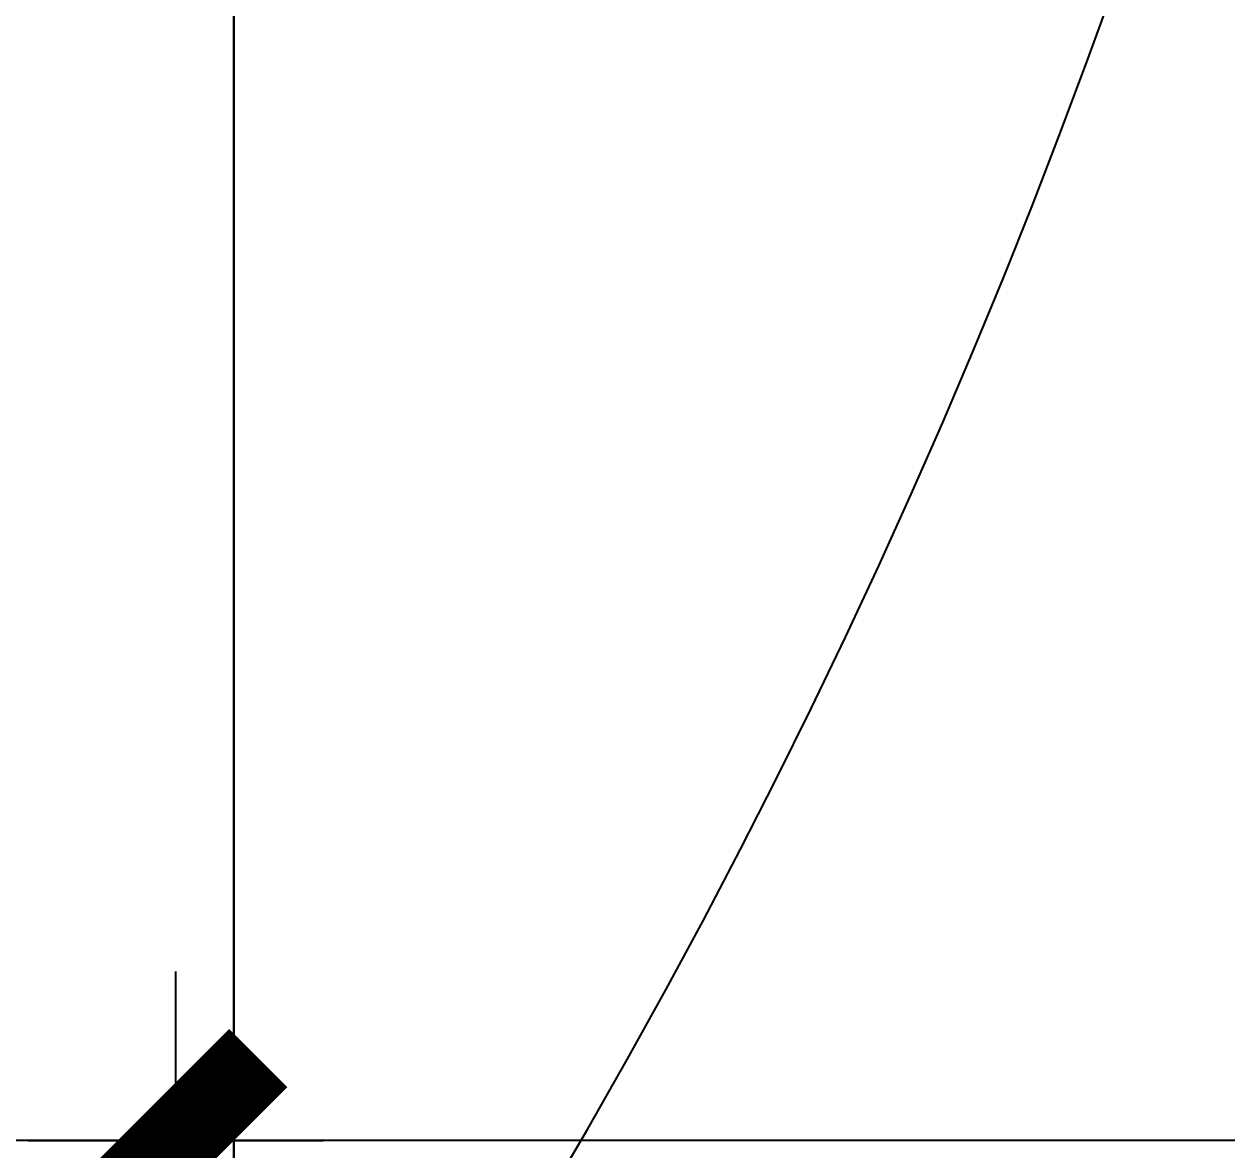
# Model space of a CAD drawing. Extents: x 11992 to 29481, y -6727 to 6811.
# Drawn here: x 20081 to 20223.3, y 4503.4 to 4636.6 of the extents above; entities that cross this region are included whole.
import ezdxf

# ---------------------------------------------------------------- set-up
doc = ezdxf.new("R2010")
doc.units = 0
doc.header["$MEASUREMENT"] = 0
doc.layers.get('0').update_dxf_attribs({"color": 8, "linetype": 'CONTINUOUS'})
doc.layers.get('Defpoints').update_dxf_attribs({"color": 8, "linetype": 'CONTINUOUS'})
doc.layers.add('zoylight 4标注', color=9, linetype='CONTINUOUS')
doc.layers.add('zoylight 5回路', color=4, linetype='CONTINUOUS')
doc.styles.add('CCD-DIM', font='archs.shx', dxfattribs={"width": 0.8})
doc.dimstyles.new('zoylight_DIM_40', dxfattribs={"dimscale": 40, "dimtxt": 1.9, "dimasz": 0.4, "dimexe": 0.5, "dimexo": 0.5, "dimgap": 0.5, "dimtad": 1, "dimdec": 0, "dimrnd": 5, "dimzin": 12, "dimdsep": 46, "dimtxsty": 'CCD-DIM', "dimblk": 'CCD_Dimension_Tick', "dimcen": 0.125, "dimclrd": 44, "dimclre": 44, "dimclrt": 50, "dimadec": 0, "dimazin": 0, "dimtfac": 1, "dimtdec": 0, "dimtmove": 2, "dimatfit": 3, "dimldrblk": 'CCD_Leader_Dot', "dimfxl": 0, "dimtvp": 1, "dimtolj": 1, "dimtzin": 0, "dimarcsym": 0})

# ---------------------------------------------------------------- blocks, each defined once
blk = doc.blocks.new('CCD_Dimension_Tick')
at = {"color": 0, "linetype": 'ByBlock'}
for p, q in [((-1.0906, 0), (0, 0)), ((0, 0), (1.0906, 0))]:
    blk.add_line(p, q, dxfattribs=at)
at = {"color": 0, "linetype": 'Continuous', "const_width": 0.6075}
blk.add_lwpolyline([(-0.6104, -0.6104), (0.6104, 0.6104)], dxfattribs=at)
blk = doc.blocks.new('*D51')
at = {"layer": 'Defpoints', "color": 0, "linetype": 'Continuous'}
for p in [(19109.62, 4504.54), (19109.62, 4430.55), (20098.94, 4430.55)]:
    blk.add_point(p, dxfattribs=at)
at = {"layer": 'zoylight 4标注', "color": 44, "linetype": 'Continuous', "lineweight": -2}
blk.add_line((19109.62, 4450.55), (19109.62, 4524.54), dxfattribs=at)
at = {"layer": 'zoylight 4标注', "color": 44, "lineweight": -2}
for p, q in [((20098.94, 4450.55), (20098.94, 4524.54)), ((20082.94, 4504.54), (19125.62, 4504.54))]:
    blk.add_line(p, q, dxfattribs=at)
at = {"layer": 'zoylight 4标注', "color": 44, "linetype": 'Continuous', "lineweight": -2, "xscale": 16, "yscale": 16, "zscale": 16}
for p, rotation in [((19109.62, 4504.54), 180.0000000015928), ((20098.94, 4504.54), 1.592805887185023e-09)]:
    blk.add_blockref('CCD_Dimension_Tick', p, dxfattribs=dict(at, rotation=rotation))
at = {"layer": 'zoylight 4标注', "color": 50, "linetype": 'Continuous', "insert": (19604.28, 4562.54), "char_height": 76, "attachment_point": 5, "rotation": 0, "style": 'CCD-DIM'}
blk.add_mtext('\\A1;990', dxfattribs=at)
blk = doc.blocks.new('CCD_Leader_Dot')
at = {"color": 0, "linetype": 'ByBlock'}
blk.add_line((-5, 0), (-10, 0), dxfattribs=at)
at = {"color": 0, "linetype": 'ByBlock', "const_width": 5}
blk.add_lwpolyline([(-2.5, 0, 1), (2.5, 0, 1)], format="xyb", close=True, dxfattribs=at)
blk = doc.blocks.new('*D140')
at = {"layer": 'Defpoints', "color": 0, "linetype": 'Continuous'}
for p in [(20098.94, 4504.54), (20098.94, 4430.55), (21898.94, 4430.55)]:
    blk.add_point(p, dxfattribs=at)
at = {"layer": 'zoylight 5回路', "color": 44, "linetype": 'Continuous', "lineweight": -2}
blk.add_line((20098.94, 4450.55), (20098.94, 4524.54), dxfattribs=at)
at = {"layer": 'zoylight 5回路', "color": 44, "lineweight": -2}
for p, q in [((21898.94, 4450.55), (21898.94, 4524.54)), ((21882.94, 4504.54), (20114.94, 4504.54))]:
    blk.add_line(p, q, dxfattribs=at)
at = {"layer": 'zoylight 5回路', "color": 44, "linetype": 'Continuous', "lineweight": -2, "xscale": 16, "yscale": 16, "zscale": 16, "rotation": 180}
blk.add_blockref('CCD_Dimension_Tick', (20098.94, 4504.54), dxfattribs=at)
at = {"layer": 'zoylight 5回路', "color": 44, "linetype": 'Continuous', "lineweight": -2, "xscale": 16, "yscale": 16, "zscale": 16}
blk.add_blockref('CCD_Dimension_Tick', (21898.94, 4504.54), dxfattribs=at)
at = {"layer": 'zoylight 5回路', "color": 50, "linetype": 'Continuous', "insert": (20998.94, 4562.54), "char_height": 76, "attachment_point": 5, "style": 'CCD-DIM'}
blk.add_mtext('\\A1;1800', dxfattribs=at)

msp = doc.modelspace()

# ---------------------------------------------------------------- linework, layer by layer
for p, q in [((20105.8, 4480.38, -1596.96), (20105.8, 4936.65, -1596.24)), ((20105.8, 4480.38, -1614.81), (20105.8, 4926.11, -1614.07)), ((20105.8, 4789.89, -2295.73), (20105.8, 4480.38, -2295.73)), ((20105.8, 4789.89, -2305.59), (20105.8, 4500.14, -2305.59)), ((20105.8, 4480.92, -2280.85), (20105.8, 4783.97, -2280.85)), ((20105.8, 4749.02, -2280.85), (20105.8, 4480.92, -2280.85)), ((20105.8, 4663.36, -2280.85), (20105.8, 4602.32, -2280.85)), ((20105.8, 4632.36, -2073.35), (20105.8, 4658.39, -1966.09)), ((20105.8, 4607.54, -1622.65), (20105.8, 4657.94, -1975.68)), ((20105.8, 4645.3, -2132.3), (20105.8, 4562.72, -2132.3)), ((20105.8, 4562.72, -2122.65), (20105.8, 4645.3, -2122.65)), ((20105.8, 4606.74, -2071.52), (20105.8, 4636.89, -2073.72)), ((20105.8, 4626.01, -1614.79), (20105.8, 4625.8, -1616.42)), ((20105.8, 4625.8, -1616.42), (20105.8, 4625.44, -1618.04)), ((20105.8, 4625.44, -1618.04), (20105.8, 4624.95, -1619.64)), ((20105.8, 4624.95, -1619.64), (20105.8, 4624.35, -1621.2)), ((20105.8, 4624.35, -1621.2), (20105.8, 4623.63, -1622.7)), ((20105.8, 4623.63, -1622.7), (20105.8, 4622.83, -1624.12)), ((20105.8, 4622.83, -1624.12), (20105.8, 4621.93, -1625.44)), ((20105.8, 4621.93, -1625.44), (20105.8, 4620.97, -1626.65)), ((20105.8, 4621.12, -1590.4), (20105.8, 4619.99, -1590.62)), ((20105.8, 4621.03, -1614.79), (20105.8, 4620.96, -1615.19)), ((20105.8, 4620.97, -1626.65), (20105.8, 4619.94, -1627.73)), ((20105.8, 4620.96, -1615.19), (20105.8, 4620.88, -1615.59)), ((20105.8, 4620.88, -1615.59), (20105.8, 4620.8, -1615.98)), ((20105.8, 4620.8, -1615.98), (20105.8, 4620.71, -1616.37)), ((20105.8, 4620.71, -1616.37), (20105.8, 4620.62, -1616.76)), ((20105.8, 4620.62, -1616.76), (20105.8, 4620.52, -1617.14)), ((20105.8, 4619.46, -1615.21), (20105.8, 4620.58, -1615.29)), ((20105.8, 4620.52, -1617.14), (20105.8, 4620.41, -1617.52)), ((20105.8, 4620.41, -1617.52), (20105.8, 4620.3, -1617.89)), ((20105.8, 4620.3, -1617.89), (20105.8, 4620.18, -1618.26)), ((20105.8, 4620.18, -1618.26), (20105.8, 4620.05, -1618.62)), ((20105.8, 4620.05, -1618.62), (20105.8, 4619.92, -1618.98)), ((20105.8, 4619.99, -1590.62), (20105.8, 4619.05, -1591.24)), ((20105.8, 4619.94, -1627.73), (20105.8, 4618.87, -1628.65)), ((20105.8, 4619.92, -1618.98), (20105.8, 4619.77, -1619.32)), ((20105.8, 4619.77, -1619.32), (20105.8, 4619.52, -1619.88)), ((20105.8, 4619.52, -1619.88), (20105.8, 4619.25, -1620.42)), ((20105.8, 4618.55, -1614.98), (20105.8, 4619.46, -1615.21)), ((20105.8, 4619.25, -1620.42), (20105.8, 4618.97, -1620.94)), ((20105.8, 4619.05, -1591.24), (20105.8, 4618.28, -1592.21)), ((20105.8, 4618.97, -1620.94), (20105.8, 4618.68, -1621.44)), ((20105.8, 4618.87, -1628.65), (20105.8, 4617.76, -1629.4)), ((20105.8, 4618.68, -1621.44), (20105.8, 4618.38, -1621.91)), ((20105.8, 4617.82, -1614.6), (20105.8, 4618.55, -1614.98)), ((20105.8, 4618.38, -1621.91), (20105.8, 4618.06, -1622.37)), ((20105.8, 4618.28, -1592.21), (20105.8, 4617.66, -1593.46)), ((20105.8, 4618.06, -1622.37), (20105.8, 4617.74, -1622.8)), ((20105.8, 4617.25, -1614.08), (20105.8, 4617.82, -1614.6)), ((20105.8, 4617.76, -1629.4), (20105.8, 4616.62, -1629.97)), ((20105.8, 4617.74, -1622.8), (20105.8, 4617.4, -1623.2)), ((20105.8, 4617.66, -1593.46), (20105.8, 4617.17, -1594.92)), ((20105.8, 4617.4, -1623.2), (20105.8, 4617.06, -1623.58)), ((20105.8, 4616.83, -1613.45), (20105.8, 4617.25, -1614.08)), ((20105.8, 4617.17, -1594.92), (20105.8, 4616.8, -1596.56)), ((20105.8, 4617.06, -1623.58), (20105.8, 4616.71, -1623.94)), ((20105.8, 4616.53, -1612.7), (20105.8, 4616.83, -1613.45)), ((20105.8, 4616.8, -1596.56), (20105.8, 4616.54, -1598.29)), ((20105.8, 4616.71, -1623.94), (20105.8, 4616.36, -1624.26)), ((20105.8, 4616.54, -1598.29), (20105.8, 4616.35, -1600.07)), ((20105.8, 4616.33, -1611.84), (20105.8, 4616.53, -1612.7)), ((20105.8, 4616.36, -1624.26), (20105.8, 4616, -1624.56)), ((20105.8, 4616.35, -1600.07), (20105.8, 4616.24, -1601.83)), ((20105.8, 4616.21, -1610.9), (20105.8, 4616.33, -1611.84)), ((20105.8, 4616.24, -1601.83), (20105.8, 4616.18, -1603.51)), ((20105.8, 4616.16, -1609.87), (20105.8, 4616.21, -1610.9)), ((20105.8, 4616.18, -1603.51), (20105.8, 4616.16, -1605.05)), ((20105.8, 4616.16, -1605.05), (20105.8, 4616.16, -1606.4)), ((20105.8, 4616.16, -1606.4), (20105.8, 4616.15, -1607.61)), ((20105.8, 4616.14, -1608.77), (20105.8, 4616.16, -1609.87)), ((20105.8, 4616.15, -1607.61), (20105.8, 4616.14, -1608.77)), ((20105.8, 4616, -1624.56), (20105.8, 4615.92, -1624.61)), ((20105.8, 4615.92, -1624.61), (20105.8, 4615.85, -1624.66)), ((20105.8, 4615.85, -1624.66), (20105.8, 4615.78, -1624.71)), ((20105.8, 4615.78, -1624.71), (20105.8, 4615.71, -1624.76)), ((20105.8, 4615.71, -1624.76), (20105.8, 4615.64, -1624.81)), ((20105.8, 4615.64, -1624.81), (20105.8, 4615.57, -1624.85)), ((20105.8, 4615.57, -1624.85), (20105.8, 4615.5, -1624.9)), ((20105.8, 4615.5, -1624.9), (20105.8, 4615.44, -1624.95)), ((20105.8, 4615.48, -1626.47), (20105.8, 4615.18, -1625.72)), ((20105.8, 4615.44, -1624.95), (20105.8, 4615.38, -1625)), ((20105.8, 4615.38, -1625), (20105.8, 4615.31, -1625.04)), ((20105.8, 4615.31, -1625.04), (20105.8, 4615.25, -1625.09)), ((20105.8, 4615.25, -1625.09), (20105.8, 4615.19, -1625.15)), ((20105.8, 4615.18, -1625.72), (20105.8, 4614.79, -1625.03)), ((20105.8, 4614.79, -1625.03), (20105.8, 4614.32, -1624.41)), ((20105.8, 4614.32, -1624.41), (20105.8, 4613.78, -1623.86)), ((20105.8, 4613.78, -1623.86), (20105.8, 4613.18, -1623.39)), ((20105.8, 4613.52, -1630.95), (20105.8, 4611.64, -1631.1)), ((20105.8, 4613.18, -1623.39), (20105.8, 4612.52, -1623.01)), ((20105.8, 4612.66, -1627.4), (20105.8, 4612.51, -1627.04)), ((20105.8, 4612.52, -1623.01), (20105.8, 4611.83, -1622.71)), ((20105.8, 4612.51, -1627.04), (20105.8, 4612.32, -1626.7)), ((20105.8, 4612.32, -1626.7), (20105.8, 4612.09, -1626.4)), ((20105.8, 4612.09, -1626.4), (20105.8, 4611.83, -1626.12)), ((20105.8, 4611.83, -1626.12), (20105.8, 4611.53, -1625.89)), ((20105.8, 4611.83, -1622.71), (20105.8, 4611.1, -1622.5)), ((20105.8, 4611.83, -1626.09), (20105.8, 4611.56, -1626.09)), ((20105.8, 4611.64, -1631.1), (20105.8, 4609.8, -1630.91)), ((20105.8, 4611.56, -1626.09), (20105.8, 4611.3, -1626.08)), ((20105.8, 4611.53, -1625.89), (20105.8, 4611.21, -1625.69)), ((20105.8, 4611.3, -1626.08), (20105.8, 4611.06, -1626.06)), ((20105.8, 4611.21, -1625.69), (20105.8, 4610.87, -1625.54)), ((20105.8, 4611.1, -1622.5), (20105.8, 4610.34, -1622.39)), ((20105.8, 4611.06, -1626.06), (20105.8, 4610.83, -1626.03)), ((20105.8, 4610.92, -1590.4), (20105.8, 4609.79, -1590.62)), ((20105.8, 4610.87, -1625.54), (20105.8, 4610.52, -1625.43)), ((20105.8, 4610.83, -1626.03), (20105.8, 4610.61, -1626)), ((20105.8, 4610.61, -1626), (20105.8, 4610.4, -1625.96)), ((20105.8, 4610.52, -1625.43), (20105.8, 4610.15, -1625.36)), ((20105.8, 4610.4, -1625.96), (20105.8, 4610.19, -1625.91)), ((20105.8, 4609.25, -1615.21), (20105.8, 4610.37, -1615.29)), ((20105.8, 4610.34, -1622.39), (20105.8, 4609.56, -1622.37)), ((20105.8, 4610.19, -1625.91), (20105.8, 4609.99, -1625.86)), ((20105.8, 4610.15, -1625.36), (20105.8, 4609.77, -1625.35)), ((20105.8, 4609.99, -1625.86), (20105.8, 4609.8, -1625.79)), ((20105.8, 4609.8, -1630.91), (20105.8, 4608.02, -1630.41)), ((20105.8, 4609.8, -1625.79), (20105.8, 4609.61, -1625.72)), ((20105.8, 4609.79, -1590.62), (20105.8, 4608.84, -1591.24)), ((20105.8, 4609.77, -1625.35), (20105.8, 4609.39, -1625.38)), ((20105.8, 4609.61, -1625.72), (20105.8, 4609.42, -1625.65)), ((20105.8, 4609.56, -1622.37), (20105.8, 4608.78, -1622.46)), ((20105.8, 4609.42, -1625.65), (20105.8, 4609.23, -1625.56)), ((20105.8, 4609.39, -1625.38), (20105.8, 4609.01, -1625.47)), ((20105.8, 4608.34, -1614.98), (20105.8, 4609.25, -1615.21)), ((20105.8, 4609.23, -1625.56), (20105.8, 4608.95, -1625.41)), ((20105.8, 4608.95, -1625.41), (20105.8, 4608.67, -1625.25)), ((20105.8, 4608.84, -1591.24), (20105.8, 4608.07, -1592.21)), ((20105.8, 4608.78, -1622.46), (20105.8, 4607.99, -1622.65)), ((20105.8, 4608.67, -1625.25), (20105.8, 4608.38, -1625.08)), ((20105.8, 4545.86, -1975.58), (20105.8, 4608.42, -1627.16)), ((20105.8, 4608.38, -1625.08), (20105.8, 4608.09, -1624.88)), ((20105.8, 4607.61, -1614.6), (20105.8, 4608.34, -1614.98)), ((20105.8, 4608.09, -1624.88), (20105.8, 4607.8, -1624.67)), ((20105.8, 4608.07, -1592.21), (20105.8, 4607.44, -1593.46)), ((20105.8, 4608.02, -1630.41), (20105.8, 4606.31, -1629.61)), ((20105.8, 4607.99, -1622.65), (20105.8, 4607.87, -1622.68)), ((20105.8, 4607.87, -1622.68), (20105.8, 4607.74, -1622.73)), ((20105.8, 4607.8, -1624.67), (20105.8, 4607.51, -1624.45)), ((20105.8, 4607.74, -1622.73), (20105.8, 4607.61, -1622.78)), ((20105.8, 4607.61, -1622.78), (20105.8, 4607.47, -1622.84)), ((20105.8, 4607.04, -1614.08), (20105.8, 4607.61, -1614.6)), ((20105.8, 4607.51, -1624.45), (20105.8, 4607.21, -1624.2)), ((20105.8, 4607.47, -1622.84), (20105.8, 4607.32, -1622.91)), ((20105.8, 4607.44, -1593.46), (20105.8, 4606.95, -1594.92)), ((20105.8, 4607.32, -1622.91), (20105.8, 4607.18, -1622.98)), ((20105.8, 4607.21, -1624.2), (20105.8, 4606.92, -1623.94)), ((20105.8, 4607.18, -1622.98), (20105.8, 4607.03, -1623.05)), ((20105.8, 4606.62, -1613.45), (20105.8, 4607.04, -1614.08)), ((20105.8, 4607.03, -1623.05), (20105.8, 4606.89, -1623.13)), ((20105.8, 4606.95, -1594.92), (20105.8, 4606.58, -1596.56)), ((20105.8, 4606.92, -1623.94), (20105.8, 4606.63, -1623.66)), ((20105.8, 4606.89, -1623.13), (20105.8, 4606.76, -1623.21)), ((20105.8, 4606.76, -1623.21), (20105.8, 4606.63, -1623.29)), ((20105.8, 4577.33, -2069.95), (20105.8, 4606.74, -2071.52)), ((20105.8, 4606.63, -1623.29), (20105.8, 4606.51, -1623.37)), ((20105.8, 4606.63, -1623.66), (20105.8, 4606.34, -1623.37)), ((20105.8, 4606.31, -1612.7), (20105.8, 4606.62, -1613.45)), ((20105.8, 4606.58, -1596.56), (20105.8, 4606.31, -1598.29)), ((20105.8, 4606.51, -1623.37), (20105.8, 4606.41, -1623.44)), ((20105.8, 4606.34, -1623.37), (20105.8, 4606.05, -1623.05)), ((20105.8, 4606.31, -1629.61), (20105.8, 4604.69, -1628.54)), ((20105.8, 4606.31, -1598.29), (20105.8, 4606.13, -1600.07)), ((20105.8, 4606.11, -1611.84), (20105.8, 4606.31, -1612.7)), ((20105.8, 4606.13, -1600.07), (20105.8, 4606.01, -1601.83)), ((20105.8, 4605.99, -1610.9), (20105.8, 4606.11, -1611.84)), ((20105.8, 4606.05, -1623.05), (20105.8, 4605.77, -1622.72)), ((20105.8, 4606.01, -1601.83), (20105.8, 4605.95, -1603.51)), ((20105.8, 4605.93, -1609.87), (20105.8, 4605.99, -1610.9)), ((20105.8, 4605.95, -1603.51), (20105.8, 4605.93, -1605.05)), ((20105.8, 4605.93, -1605.05), (20105.8, 4605.92, -1606.4)), ((20105.8, 4605.91, -1608.77), (20105.8, 4605.93, -1609.87)), ((20105.8, 4605.92, -1606.4), (20105.8, 4605.92, -1607.61)), ((20105.8, 4605.92, -1607.61), (20105.8, 4605.91, -1608.77)), ((20105.8, 4605.77, -1622.72), (20105.8, 4605.51, -1622.36)), ((20105.8, 4605.51, -1622.36), (20105.8, 4605.26, -1621.98)), ((20105.8, 4605.26, -1621.98), (20105.8, 4605.01, -1621.59)), ((20105.8, 4605.01, -1621.59), (20105.8, 4604.77, -1621.19)), ((20105.8, 4604.77, -1621.19), (20105.8, 4604.54, -1620.76)), ((20105.8, 4604.69, -1628.54), (20105.8, 4603.19, -1627.2)), ((20105.8, 4604.54, -1620.76), (20105.8, 4604.31, -1620.33)), ((20105.8, 4604.31, -1620.33), (20105.8, 4604.09, -1619.88)), ((20105.8, 4604.09, -1619.88), (20105.8, 4603.88, -1619.41)), ((20105.8, 4603.88, -1619.41), (20105.8, 4603.68, -1618.94)), ((20105.8, 4603.68, -1618.94), (20105.8, 4603.49, -1618.45)), ((20105.8, 4603.49, -1618.45), (20105.8, 4603.32, -1617.95)), ((20105.8, 4603.32, -1617.95), (20105.8, 4603.15, -1617.45)), ((20105.8, 4603.19, -1627.2), (20105.8, 4601.81, -1625.62)), ((20105.8, 4603.15, -1617.45), (20105.8, 4603.08, -1617.23)), ((20105.8, 4603.08, -1617.23), (20105.8, 4603.02, -1617.01)), ((20105.8, 4603.02, -1617.01), (20105.8, 4602.96, -1616.79)), ((20105.8, 4602.96, -1616.79), (20105.8, 4602.91, -1616.57)), ((20105.8, 4602.91, -1616.57), (20105.8, 4602.85, -1616.35)), ((20105.8, 4602.85, -1616.35), (20105.8, 4602.8, -1616.13)), ((20105.8, 4602.8, -1616.13), (20105.8, 4602.76, -1615.9)), ((20105.8, 4602.76, -1615.9), (20105.8, 4602.71, -1615.68)), ((20105.8, 4602.71, -1615.68), (20105.8, 4602.67, -1615.46)), ((20105.8, 4602.67, -1615.46), (20105.8, 4602.63, -1615.23)), ((20105.8, 4602.63, -1615.23), (20105.8, 4602.59, -1615.01)), ((20105.8, 4602.59, -1615.01), (20105.8, 4602.55, -1614.79)), ((20105.8, 4602.32, -2280.85), (20105.8, 4534.13, -2280.85)), ((20105.8, 4601.81, -1625.62), (20105.8, 4600.59, -1623.82)), ((20105.8, 4600.74, -1590.4), (20105.8, 4599.6, -1590.62)), ((20105.8, 4600.59, -1623.82), (20105.8, 4599.53, -1621.82)), ((20105.8, 4599.02, -1615.21), (20105.8, 4600.14, -1615.29)), ((20105.8, 4599.6, -1590.62), (20105.8, 4598.65, -1591.24)), ((20105.8, 4599.53, -1621.82), (20105.8, 4598.65, -1619.64)), ((20105.8, 4598.1, -1614.98), (20105.8, 4599.02, -1615.21)), ((20105.8, 4598.65, -1619.64), (20105.8, 4597.98, -1617.29)), ((20105.8, 4598.65, -1591.24), (20105.8, 4597.87, -1592.21)), ((20105.8, 4597.37, -1614.6), (20105.8, 4598.1, -1614.98)), ((20105.8, 4597.98, -1617.29), (20105.8, 4597.53, -1614.79)), ((20105.8, 4597.87, -1592.21), (20105.8, 4597.24, -1593.46)), ((20105.8, 4596.8, -1614.08), (20105.8, 4597.37, -1614.6)), ((20105.8, 4597.24, -1593.46), (20105.8, 4596.74, -1594.92)), ((20105.8, 4596.38, -1613.45), (20105.8, 4596.8, -1614.08)), ((20105.8, 4596.74, -1594.92), (20105.8, 4596.37, -1596.56)), ((20105.8, 4596.07, -1612.7), (20105.8, 4596.38, -1613.45)), ((20105.8, 4596.37, -1596.56), (20105.8, 4596.09, -1598.29)), ((20105.8, 4596.09, -1598.29), (20105.8, 4595.91, -1600.07)), ((20105.8, 4595.87, -1611.84), (20105.8, 4596.07, -1612.7)), ((20105.8, 4595.91, -1600.07), (20105.8, 4595.79, -1601.83)), ((20105.8, 4595.75, -1610.9), (20105.8, 4595.87, -1611.84)), ((20105.8, 4595.79, -1601.83), (20105.8, 4595.72, -1603.51)), ((20105.8, 4595.7, -1609.87), (20105.8, 4595.75, -1610.9)), ((20105.8, 4595.72, -1603.51), (20105.8, 4595.7, -1605.05)), ((20105.8, 4595.7, -1605.05), (20105.8, 4595.69, -1606.4)), ((20105.8, 4595.68, -1608.77), (20105.8, 4595.7, -1609.87)), ((20105.8, 4595.69, -1606.4), (20105.8, 4595.69, -1607.61)), ((20105.8, 4595.69, -1607.61), (20105.8, 4595.68, -1608.77)), ((20105.8, 4549.17, -2068.9), (20105.8, 4577.33, -2069.95)), ((20105.8, 4562.72, -2132.3), (20105.8, 4475.24, -2132.3)), ((20105.8, 4475.24, -2122.65), (20105.8, 4562.72, -2122.65)), ((20105.8, 4546.05, -1965.99), (20105.8, 4560.48, -2069.27)), ((20105.8, 4554.63, -1978.18), (20105.8, 4537.06, -1978.18)), ((20105.8, 4537.06, -1957.37), (20105.8, 4554.63, -1957.37)), ((20105.8, 4554.63, -1957.37), (20105.8, 4554.63, -1978.18)), ((20105.8, 4522.73, -2068.27), (20105.8, 4549.17, -2068.9)), ((20105.8, 4521.32, -2068.25), (20105.8, 4546.05, -1965.99)), ((20105.8, 4474.85, -1625.65), (20105.8, 4545.86, -1975.58)), ((20105.8, 4537.06, -1978.18), (20105.8, 4537.06, -1957.37)), ((20105.8, 4534.13, -2280.85), (20105.8, 4462.61, -2280.85)), ((20105.8, 4498.5, -2067.97), (20105.8, 4522.73, -2068.27))]:
    msp.add_line(p, q)
at = {"layer": 'zoylight 5回路', "linetype": 'Continuous'}
for centre, radius, start, end in [((19436.22, 4915.08), 820.68, 324.11131, 46.38369), ((15712.93, 6983.71), 6068.86, 309.830375, 345.263268), ((18411.61, 6014.7), 3024.99, 293.27488, 349.04301), ((15734.67, 7753.44), 5930.63, 314.924439, 337.021951)]:
    msp.add_arc(centre, radius, start, end, dxfattribs=at)

# ---------------------------------------------------------------- dimensions: what is measured, and where the dimension line sits
at = {"layer": 'zoylight 4标注', "linetype": 'Continuous'}
dim = msp.add_aligned_dim(p1=(20098.94, 4430.55), p2=(19109.62, 4430.55), distance=-73.99, dimstyle='zoylight_DIM_40', dxfattribs=at)
dim.commit()
dim.dimension.update_dxf_attribs({"geometry": '*D51', "text_midpoint": (19604.28, 4562.54)})
at = {"layer": 'zoylight 5回路', "linetype": 'Continuous'}
dim = msp.add_aligned_dim(p1=(21898.94, 4430.55), p2=(20098.94, 4430.55), distance=-73.99, dimstyle='zoylight_DIM_40', dxfattribs=at)
dim.commit()
dim.dimension.update_dxf_attribs({"geometry": '*D140', "text_midpoint": (20998.94, 4562.54)})

doc.saveas('drawing.dxf')
